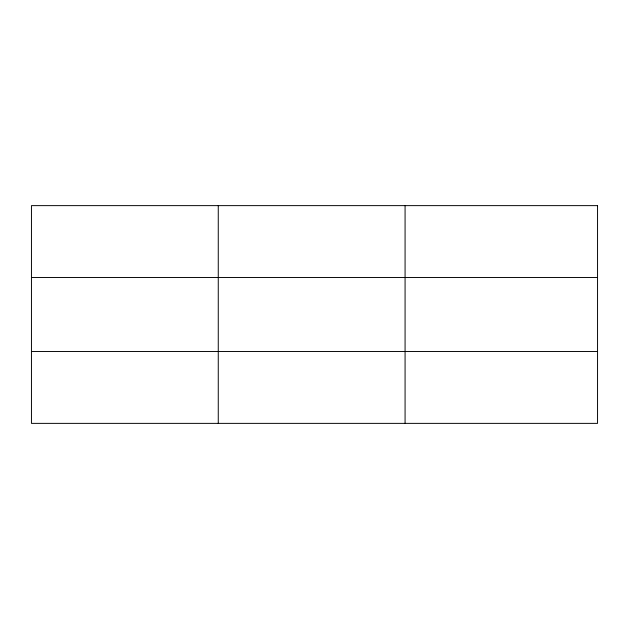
<?xml version="1.0" encoding="UTF-8"?>
<svg xmlns="http://www.w3.org/2000/svg" width="629" height="629" viewBox="0 0 629 629"><rect width="100%" height="100%" fill="white"/><g stroke="black" fill="none" stroke-linecap="round" stroke-linejoin="round"><path stroke-width="0.94" d="M218.263 205.628L218.263 423.372M405.076 205.628L405.076 423.372M31.45 277.483L597.55 277.483M31.45 351.517L597.55 351.517M597.55 205.628L597.55 423.372L31.45 423.372L31.45 205.628L597.55 205.628"/></g></svg>
